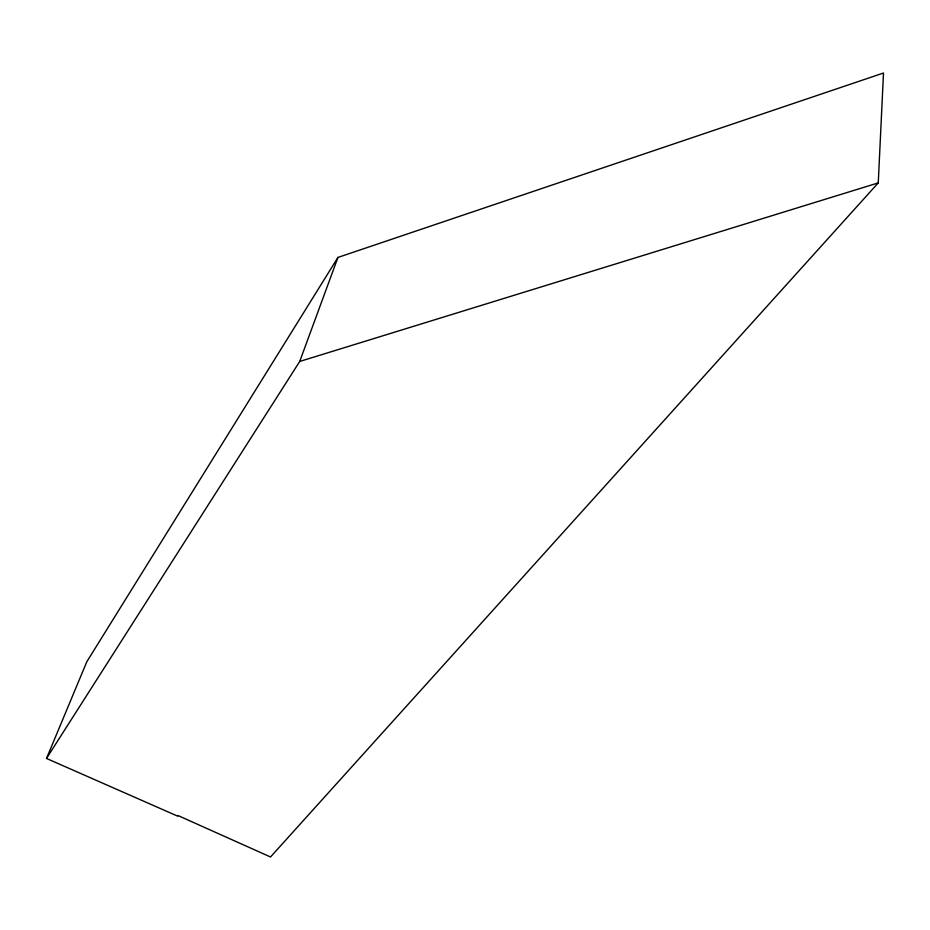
<?xml version="1.0" encoding="UTF-8"?>
<svg xmlns="http://www.w3.org/2000/svg" width="930" height="930" viewBox="0 0 930 930"><rect width="100%" height="100%" fill="white"/><g stroke="black" fill="none" stroke-linecap="round" stroke-linejoin="round"><path stroke-width="1.4" d="M878.257 182.896L883.5 73.017L337.95 257.424L86.816 661.742L46.5 758.45L177.688 816.156L178.13 815.61L270.514 856.983L878.257 182.896L299.716 361.456L46.5 758.45M299.716 361.456L337.95 257.424"/></g></svg>
